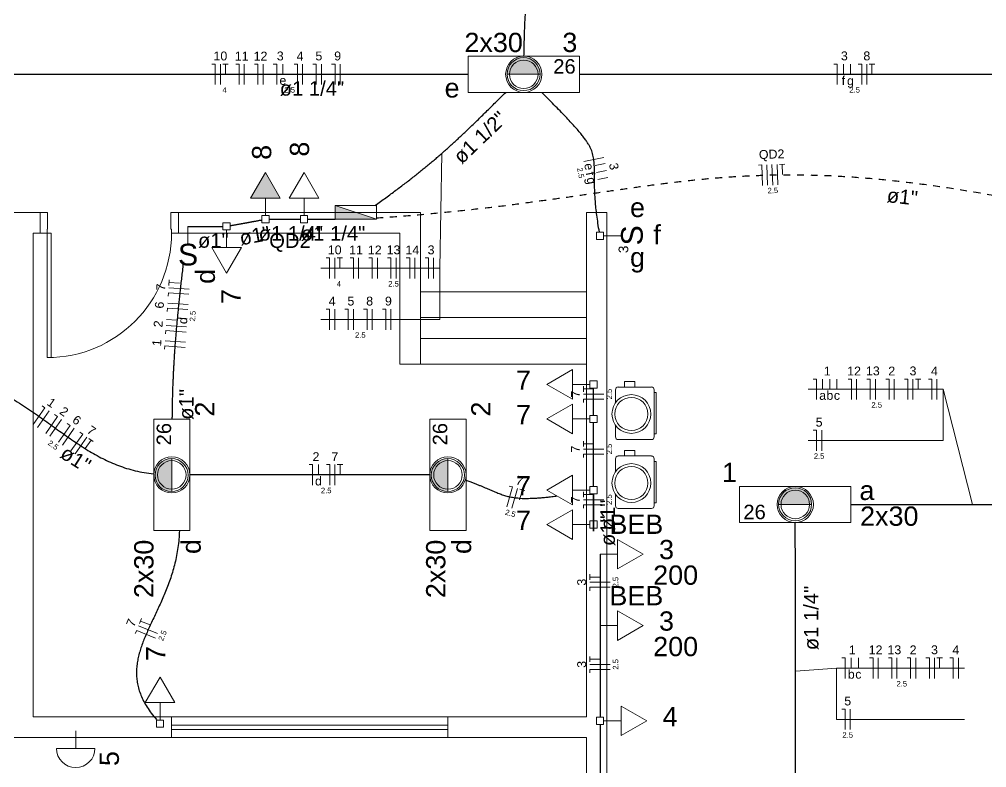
# Model space of a CAD drawing. Header units: millimetres. Extents: x 0 to 321, y -39 to 66.
# Drawn here: x 35.03 to 49.2, y 22.34 to 33.3 of the extents above; entities that cross this region are included whole.
import ezdxf

# ---------------------------------------------------------------- set-up
doc = ezdxf.new("R2010")
doc.units = ezdxf.units.MM
doc.header["$LTSCALE"] = 0.5
doc.header["$MEASUREMENT"] = 0
doc.linetypes.add('DOT2', pattern=[3.175, 0, -3.175])
for name, color, linetype, lineweight in [('Arquitetura', 8, 'Continuous', 5), ('EL-Condutos', 4, 'Continuous', 30), ('EL-Fios', 9, 'Continuous', 20), ('EL-Textos condutos', 7, 'Continuous', 20), ('EL-Textos fios', 7, 'Continuous', 20), ('EL-Textos pontos', 5, 'Continuous', 20), ('P-SIMBOL', 5, 'Continuous', 20)]:
    doc.layers.add(name, color=color, linetype=linetype, lineweight=lineweight)
doc.styles.add('Arial', font='arial.ttf')

msp = doc.modelspace()

# ---------------------------------------------------------------- hatches: boundary and pattern name
at = {"layer": 'Arquitetura', "linetype": 'Continuous'}
for points in [[(42.418, 32.739), (42.397, 32.738), (42.376, 32.735), (42.355, 32.731), (42.335, 32.724), (42.316, 32.716), (42.297, 32.706), (42.279, 32.695), (42.262, 32.682), (42.247, 32.668), (42.232, 32.652), (42.219, 32.636), (42.208, 32.618), (42.198, 32.599), (42.19, 32.579), (42.184, 32.559), (42.179, 32.539), (42.177, 32.518), (42.176, 32.497), (42.176, 32.496), (42.176, 32.496), (42.176, 32.496), (42.176, 32.496), (42.176, 32.496), (42.176, 32.496), (42.176, 32.496), (42.176, 32.496), (42.176, 32.496), (42.176, 32.496), (42.176, 32.496), (42.176, 32.496), (42.176, 32.496), (42.176, 32.496), (42.176, 32.496), (42.176, 32.496), (42.176, 32.496), (42.176, 32.496), (42.176, 32.496), (42.176, 32.496), (42.176, 32.496), (42.176, 32.496), (42.176, 32.496), (42.176, 32.496), (42.176, 32.496), (42.176, 32.496), (42.176, 32.496), (42.176, 32.496), (42.176, 32.496), (42.176, 32.496), (42.176, 32.496), (42.176, 32.496), (42.176, 32.496), (42.176, 32.496), (42.176, 32.496), (42.176, 32.496), (42.176, 32.496), (42.176, 32.496), (42.176, 32.496), (42.176, 32.496), (42.176, 32.496), (42.176, 32.496), (42.176, 32.496), (42.176, 32.496), (42.176, 32.496), (42.176, 32.496), (42.176, 32.496), (42.176, 32.496), (42.176, 32.496), (42.176, 32.496), (42.176, 32.496), (42.176, 32.496), (42.176, 32.496), (42.176, 32.496), (42.176, 32.496), (42.176, 32.496), (42.176, 32.496), (42.176, 32.496), (42.176, 32.496), (42.176, 32.496), (42.176, 32.496), (42.176, 32.496), (42.176, 32.496), (42.176, 32.496), (42.176, 32.496), (42.176, 32.496), (42.176, 32.496), (42.176, 32.496), (42.176, 32.496), (42.176, 32.496), (42.176, 32.496), (42.176, 32.496), (42.176, 32.496), (42.66, 32.494), (42.66, 32.496), (42.66, 32.496), (42.66, 32.496), (42.66, 32.496), (42.66, 32.496), (42.66, 32.496), (42.66, 32.496), (42.66, 32.496), (42.66, 32.496), (42.66, 32.496), (42.66, 32.496), (42.66, 32.496), (42.66, 32.496), (42.66, 32.496), (42.66, 32.496), (42.66, 32.496), (42.66, 32.496), (42.66, 32.496), (42.66, 32.496), (42.66, 32.496), (42.66, 32.496), (42.66, 32.496), (42.66, 32.496), (42.66, 32.496), (42.66, 32.496), (42.66, 32.496), (42.66, 32.496), (42.66, 32.496), (42.66, 32.496), (42.66, 32.496), (42.66, 32.496), (42.66, 32.496), (42.66, 32.496), (42.66, 32.496), (42.66, 32.496), (42.66, 32.496), (42.66, 32.496), (42.66, 32.496), (42.66, 32.496), (42.66, 32.496), (42.66, 32.496), (42.66, 32.496), (42.66, 32.496), (42.66, 32.496), (42.66, 32.496), (42.66, 32.496), (42.66, 32.496), (42.66, 32.496), (42.66, 32.496), (42.66, 32.496), (42.66, 32.496), (42.66, 32.496), (42.66, 32.496), (42.66, 32.496), (42.66, 32.496), (42.66, 32.496), (42.66, 32.496), (42.66, 32.496), (42.66, 32.496), (42.66, 32.496), (42.66, 32.496), (42.66, 32.496), (42.66, 32.496), (42.66, 32.496), (42.66, 32.496), (42.66, 32.496), (42.66, 32.496), (42.66, 32.496), (42.66, 32.496), (42.66, 32.496), (42.66, 32.496), (42.66, 32.496), (42.66, 32.496), (42.66, 32.497), (42.659, 32.518), (42.657, 32.539), (42.652, 32.559), (42.646, 32.579), (42.638, 32.599), (42.628, 32.618), (42.616, 32.636), (42.604, 32.652), (42.589, 32.668), (42.574, 32.682), (42.557, 32.695), (42.539, 32.706), (42.52, 32.716), (42.501, 32.724), (42.481, 32.731), (42.46, 32.735), (42.439, 32.738), (42.418, 32.739), (42.418, 32.739)], [(37.02, 26.625), (37.021, 26.604), (37.024, 26.583), (37.028, 26.562), (37.035, 26.542), (37.043, 26.523), (37.053, 26.504), (37.064, 26.486), (37.077, 26.469), (37.091, 26.454), (37.107, 26.439), (37.123, 26.427), (37.141, 26.415), (37.16, 26.405), (37.18, 26.397), (37.2, 26.391), (37.22, 26.386), (37.241, 26.384), (37.262, 26.383), (37.263, 26.383), (37.263, 26.383), (37.263, 26.383), (37.263, 26.383), (37.263, 26.383), (37.263, 26.383), (37.263, 26.383), (37.263, 26.383), (37.263, 26.383), (37.263, 26.383), (37.263, 26.383), (37.263, 26.383), (37.263, 26.383), (37.263, 26.383), (37.263, 26.383), (37.263, 26.383), (37.263, 26.383), (37.263, 26.383), (37.263, 26.383), (37.263, 26.383), (37.263, 26.383), (37.263, 26.383), (37.263, 26.383), (37.263, 26.383), (37.263, 26.383), (37.263, 26.383), (37.263, 26.383), (37.263, 26.383), (37.263, 26.383), (37.263, 26.383), (37.263, 26.383), (37.263, 26.383), (37.263, 26.383), (37.263, 26.383), (37.263, 26.383), (37.263, 26.383), (37.263, 26.383), (37.263, 26.383), (37.263, 26.383), (37.263, 26.383), (37.263, 26.383), (37.263, 26.383), (37.263, 26.383), (37.263, 26.383), (37.263, 26.383), (37.263, 26.383), (37.263, 26.383), (37.263, 26.383), (37.263, 26.383), (37.263, 26.383), (37.263, 26.383), (37.263, 26.383), (37.263, 26.383), (37.263, 26.383), (37.263, 26.383), (37.263, 26.383), (37.263, 26.383), (37.263, 26.383), (37.263, 26.383), (37.263, 26.383), (37.263, 26.383), (37.263, 26.383), (37.263, 26.383), (37.263, 26.383), (37.263, 26.383), (37.263, 26.383), (37.263, 26.383), (37.263, 26.383), (37.263, 26.383), (37.263, 26.383), (37.263, 26.383), (37.263, 26.383), (37.263, 26.383), (37.265, 26.867), (37.263, 26.867), (37.263, 26.867), (37.263, 26.867), (37.263, 26.867), (37.263, 26.867), (37.263, 26.867), (37.263, 26.867), (37.263, 26.867), (37.263, 26.867), (37.263, 26.867), (37.263, 26.867), (37.263, 26.867), (37.263, 26.867), (37.263, 26.867), (37.263, 26.867), (37.263, 26.867), (37.263, 26.867), (37.263, 26.867), (37.263, 26.867), (37.263, 26.867), (37.263, 26.867), (37.263, 26.867), (37.263, 26.867), (37.263, 26.867), (37.263, 26.867), (37.263, 26.867), (37.263, 26.867), (37.263, 26.867), (37.263, 26.867), (37.263, 26.867), (37.263, 26.867), (37.263, 26.867), (37.263, 26.867), (37.263, 26.867), (37.263, 26.867), (37.263, 26.867), (37.263, 26.867), (37.263, 26.867), (37.263, 26.867), (37.263, 26.867), (37.263, 26.867), (37.263, 26.867), (37.263, 26.867), (37.263, 26.867), (37.263, 26.867), (37.263, 26.867), (37.263, 26.867), (37.263, 26.867), (37.263, 26.867), (37.263, 26.867), (37.263, 26.867), (37.263, 26.867), (37.263, 26.867), (37.263, 26.867), (37.263, 26.867), (37.263, 26.867), (37.263, 26.867), (37.263, 26.867), (37.263, 26.867), (37.263, 26.867), (37.263, 26.867), (37.263, 26.867), (37.263, 26.867), (37.263, 26.867), (37.263, 26.867), (37.263, 26.867), (37.263, 26.867), (37.263, 26.867), (37.263, 26.867), (37.263, 26.867), (37.263, 26.867), (37.263, 26.867), (37.263, 26.867), (37.262, 26.867), (37.241, 26.866), (37.22, 26.864), (37.2, 26.859), (37.18, 26.853), (37.16, 26.845), (37.141, 26.835), (37.123, 26.823), (37.107, 26.811), (37.091, 26.796), (37.077, 26.781), (37.064, 26.764), (37.053, 26.746), (37.043, 26.727), (37.035, 26.708), (37.028, 26.688), (37.024, 26.667), (37.021, 26.646), (37.02, 26.625), (37.02, 26.625)], [(41.066, 26.625), (41.067, 26.604), (41.07, 26.583), (41.074, 26.562), (41.08, 26.542), (41.089, 26.523), (41.098, 26.504), (41.11, 26.486), (41.123, 26.469), (41.137, 26.454), (41.152, 26.439), (41.169, 26.427), (41.187, 26.415), (41.206, 26.405), (41.225, 26.397), (41.245, 26.391), (41.266, 26.386), (41.287, 26.384), (41.308, 26.383), (41.309, 26.383), (41.309, 26.383), (41.309, 26.383), (41.309, 26.383), (41.309, 26.383), (41.309, 26.383), (41.309, 26.383), (41.309, 26.383), (41.309, 26.383), (41.309, 26.383), (41.309, 26.383), (41.309, 26.383), (41.309, 26.383), (41.309, 26.383), (41.309, 26.383), (41.309, 26.383), (41.309, 26.383), (41.309, 26.383), (41.309, 26.383), (41.309, 26.383), (41.309, 26.383), (41.309, 26.383), (41.309, 26.383), (41.309, 26.383), (41.309, 26.383), (41.309, 26.383), (41.309, 26.383), (41.309, 26.383), (41.309, 26.383), (41.309, 26.383), (41.309, 26.383), (41.309, 26.383), (41.309, 26.383), (41.309, 26.383), (41.309, 26.383), (41.309, 26.383), (41.309, 26.383), (41.309, 26.383), (41.309, 26.383), (41.309, 26.383), (41.309, 26.383), (41.309, 26.383), (41.309, 26.383), (41.309, 26.383), (41.309, 26.383), (41.309, 26.383), (41.309, 26.383), (41.309, 26.383), (41.309, 26.383), (41.309, 26.383), (41.309, 26.383), (41.309, 26.383), (41.309, 26.383), (41.309, 26.383), (41.309, 26.383), (41.309, 26.383), (41.309, 26.383), (41.309, 26.383), (41.309, 26.383), (41.309, 26.383), (41.309, 26.383), (41.309, 26.383), (41.309, 26.383), (41.309, 26.383), (41.309, 26.383), (41.309, 26.383), (41.309, 26.383), (41.309, 26.383), (41.309, 26.383), (41.309, 26.383), (41.309, 26.383), (41.309, 26.383), (41.309, 26.383), (41.31, 26.867), (41.309, 26.867), (41.309, 26.867), (41.309, 26.867), (41.309, 26.867), (41.309, 26.867), (41.309, 26.867), (41.309, 26.867), (41.309, 26.867), (41.309, 26.867), (41.309, 26.867), (41.309, 26.867), (41.309, 26.867), (41.309, 26.867), (41.309, 26.867), (41.309, 26.867), (41.309, 26.867), (41.309, 26.867), (41.309, 26.867), (41.309, 26.867), (41.309, 26.867), (41.309, 26.867), (41.309, 26.867), (41.309, 26.867), (41.309, 26.867), (41.309, 26.867), (41.309, 26.867), (41.309, 26.867), (41.309, 26.867), (41.309, 26.867), (41.309, 26.867), (41.309, 26.867), (41.309, 26.867), (41.309, 26.867), (41.309, 26.867), (41.309, 26.867), (41.309, 26.867), (41.309, 26.867), (41.309, 26.867), (41.309, 26.867), (41.309, 26.867), (41.309, 26.867), (41.309, 26.867), (41.309, 26.867), (41.309, 26.867), (41.309, 26.867), (41.309, 26.867), (41.309, 26.867), (41.309, 26.867), (41.309, 26.867), (41.309, 26.867), (41.309, 26.867), (41.309, 26.867), (41.309, 26.867), (41.309, 26.867), (41.309, 26.867), (41.309, 26.867), (41.309, 26.867), (41.309, 26.867), (41.309, 26.867), (41.309, 26.867), (41.309, 26.867), (41.309, 26.867), (41.309, 26.867), (41.309, 26.867), (41.309, 26.867), (41.309, 26.867), (41.309, 26.867), (41.309, 26.867), (41.309, 26.867), (41.309, 26.867), (41.309, 26.867), (41.309, 26.867), (41.309, 26.867), (41.308, 26.867), (41.287, 26.866), (41.266, 26.864), (41.245, 26.859), (41.225, 26.853), (41.206, 26.845), (41.187, 26.835), (41.169, 26.823), (41.152, 26.811), (41.137, 26.796), (41.123, 26.781), (41.11, 26.764), (41.098, 26.746), (41.089, 26.727), (41.08, 26.708), (41.074, 26.688), (41.07, 26.667), (41.067, 26.646), (41.066, 26.625), (41.066, 26.625)], [(46.395, 26.439), (46.374, 26.438), (46.353, 26.435), (46.332, 26.431), (46.312, 26.424), (46.293, 26.416), (46.274, 26.406), (46.256, 26.395), (46.239, 26.382), (46.224, 26.368), (46.21, 26.352), (46.197, 26.336), (46.185, 26.318), (46.176, 26.299), (46.167, 26.279), (46.161, 26.259), (46.156, 26.239), (46.154, 26.218), (46.153, 26.197), (46.153, 26.196), (46.153, 26.196), (46.153, 26.196), (46.153, 26.196), (46.153, 26.196), (46.153, 26.196), (46.153, 26.196), (46.153, 26.196), (46.153, 26.196), (46.153, 26.196), (46.153, 26.196), (46.153, 26.196), (46.153, 26.196), (46.153, 26.196), (46.153, 26.196), (46.153, 26.196), (46.153, 26.196), (46.153, 26.196), (46.153, 26.196), (46.153, 26.196), (46.153, 26.196), (46.153, 26.196), (46.153, 26.196), (46.153, 26.196), (46.153, 26.196), (46.153, 26.196), (46.153, 26.196), (46.153, 26.196), (46.153, 26.196), (46.153, 26.196), (46.153, 26.196), (46.153, 26.196), (46.153, 26.196), (46.153, 26.196), (46.153, 26.196), (46.153, 26.196), (46.153, 26.196), (46.153, 26.196), (46.153, 26.196), (46.153, 26.196), (46.153, 26.196), (46.153, 26.196), (46.153, 26.196), (46.153, 26.196), (46.153, 26.196), (46.153, 26.196), (46.153, 26.196), (46.153, 26.196), (46.153, 26.196), (46.153, 26.196), (46.153, 26.196), (46.153, 26.196), (46.153, 26.196), (46.153, 26.196), (46.153, 26.196), (46.153, 26.196), (46.153, 26.196), (46.153, 26.196), (46.153, 26.196), (46.153, 26.196), (46.153, 26.196), (46.153, 26.196), (46.153, 26.196), (46.153, 26.196), (46.153, 26.196), (46.153, 26.196), (46.153, 26.196), (46.153, 26.196), (46.153, 26.196), (46.153, 26.196), (46.153, 26.196), (46.153, 26.196), (46.153, 26.196), (46.637, 26.194), (46.637, 26.196), (46.637, 26.196), (46.637, 26.196), (46.637, 26.196), (46.637, 26.196), (46.637, 26.196), (46.637, 26.196), (46.637, 26.196), (46.637, 26.196), (46.637, 26.196), (46.637, 26.196), (46.637, 26.196), (46.637, 26.196), (46.637, 26.196), (46.637, 26.196), (46.637, 26.196), (46.637, 26.196), (46.637, 26.196), (46.637, 26.196), (46.637, 26.196), (46.637, 26.196), (46.637, 26.196), (46.637, 26.196), (46.637, 26.196), (46.637, 26.196), (46.637, 26.196), (46.637, 26.196), (46.637, 26.196), (46.637, 26.196), (46.637, 26.196), (46.637, 26.196), (46.637, 26.196), (46.637, 26.196), (46.637, 26.196), (46.637, 26.196), (46.637, 26.196), (46.637, 26.196), (46.637, 26.196), (46.637, 26.196), (46.637, 26.196), (46.637, 26.196), (46.637, 26.196), (46.637, 26.196), (46.637, 26.196), (46.637, 26.196), (46.637, 26.196), (46.637, 26.196), (46.637, 26.196), (46.637, 26.196), (46.637, 26.196), (46.637, 26.196), (46.637, 26.196), (46.637, 26.196), (46.637, 26.196), (46.637, 26.196), (46.637, 26.196), (46.637, 26.196), (46.637, 26.196), (46.637, 26.196), (46.637, 26.196), (46.637, 26.196), (46.637, 26.196), (46.637, 26.196), (46.637, 26.196), (46.637, 26.196), (46.637, 26.196), (46.637, 26.196), (46.637, 26.196), (46.637, 26.196), (46.637, 26.196), (46.637, 26.196), (46.637, 26.196), (46.637, 26.196), (46.637, 26.197), (46.636, 26.218), (46.634, 26.239), (46.629, 26.259), (46.623, 26.279), (46.615, 26.299), (46.605, 26.318), (46.594, 26.336), (46.581, 26.352), (46.566, 26.368), (46.551, 26.382), (46.534, 26.395), (46.516, 26.406), (46.497, 26.416), (46.478, 26.424), (46.458, 26.431), (46.437, 26.435), (46.416, 26.438), (46.395, 26.439), (46.395, 26.439)]]:
    msp.add_hatch(color=256, dxfattribs=at).paths.add_polyline_path(points)
at = {"layer": 'P-SIMBOL', "linetype": 'Continuous'}
for points in [[(38.852, 30.68), (38.636, 31.055), (38.419, 30.68)], [(39.66, 30.571), (39.66, 30.371), (40.262, 30.371)]]:
    msp.add_hatch(color=256, dxfattribs=at).paths.add_polyline_path(points)

# ---------------------------------------------------------------- linework, layer by layer
at = {"layer": 'Arquitetura'}
for p, q in [((42.42, 32.494), (42.176, 32.494)), ((42.66, 32.494), (42.176, 32.494)), ((42.66, 32.495), (42.42, 32.494)), ((42.66, 32.494), (42.42, 32.494)), ((35.336, 30.471), (34.83, 30.471)), ((40.907, 30.471), (37.363, 30.471)), ((40.907, 28.247), (40.907, 30.471)), ((43.637, 30.471), (43.337, 30.471)), ((43.337, 30.471), (43.337, 23.083)), ((43.637, 30.471), (43.637, 18.225)), ((35.336, 30.167), (35.237, 30.167)), ((35.237, 30.167), (35.237, 23.083)), ((40.603, 30.167), (37.363, 30.167)), ((40.603, 28.247), (40.603, 30.167)), ((40.907, 28.93), (43.339, 28.93)), ((40.907, 28.627), (43.339, 28.627)), ((40.907, 28.247), (40.603, 28.247)), ((43.804, 27.914), (44.29, 27.914)), ((43.763, 27.681), (43.763, 27.874)), ((44.33, 27.874), (44.33, 27.185)), ((43.763, 27.185), (43.763, 27.357)), ((44.29, 27.145), (43.804, 27.145)), ((37.265, 26.867), (37.265, 26.627)), ((37.265, 26.867), (37.265, 26.627)), ((37.265, 26.867), (37.265, 26.383)), ((41.31, 26.867), (41.31, 26.627)), ((41.31, 26.867), (41.31, 26.627)), ((41.31, 26.867), (41.31, 26.383)), ((43.763, 26.67), (43.763, 26.863)), ((43.804, 26.904), (44.29, 26.904)), ((44.33, 26.863), (44.33, 26.175)), ((37.265, 26.627), (37.265, 26.383)), ((41.31, 26.627), (41.31, 26.383)), ((43.763, 26.175), (43.763, 26.346)), ((44.29, 26.134), (43.804, 26.134)), ((46.397, 26.194), (46.153, 26.194)), ((46.637, 26.194), (46.153, 26.194)), ((46.637, 26.195), (46.397, 26.194)), ((46.637, 26.194), (46.397, 26.194)), ((43.337, 23.083), (35.237, 23.083)), ((37.258, 22.962), (41.31, 22.962)), ((37.26, 22.779), (37.26, 23.083)), ((41.31, 23.083), (41.31, 22.779)), ((37.258, 22.9), (41.31, 22.9)), ((43.337, 22.779), (17.216, 22.779)), ((43.337, 22.779), (43.337, 21.767)), ((43.337, 22.779), (43.337, 21.767)), ((43.337, 22.779), (43.337, 19.74))]:
    msp.add_line(p, q, dxfattribs=at)
for points in [[(35.336, 30.167), (35.336, 30.471), (35.447, 30.471), (35.447, 30.227), (35.439, 30.227), (35.439, 30.167), (35.336, 30.167)], [(37.364, 30.167), (37.364, 30.471), (37.253, 30.471), (37.253, 30.227), (37.261, 30.227), (37.261, 30.167), (37.364, 30.167)], [(35.499, 30.167), (35.439, 30.167), (35.439, 28.345), (35.499, 28.345), (35.499, 30.167)], [(44.046, 27.914), (44.046, 27.995), (43.896, 27.995), (43.896, 27.914)], [(44.33, 27.229), (44.361, 27.229), (44.361, 27.834), (44.33, 27.834)], [(44.046, 26.904), (44.046, 26.985), (43.896, 26.985), (43.896, 26.904)], [(44.33, 26.218), (44.361, 26.218), (44.361, 26.823), (44.33, 26.823)]]:
    msp.add_lwpolyline(points, dxfattribs=at)
msp.add_lwpolyline([(40.907, 29.31), (43.337, 29.31), (43.337, 28.247), (40.907, 28.247), (40.907, 29.31)], close=True, dxfattribs=at)
for centre, radius in [((43.996, 27.519), 0.284), ((43.996, 27.519), 0.243), ((43.996, 26.508), 0.284), ((43.996, 26.508), 0.243)]:
    msp.add_circle(centre, radius, dxfattribs=at)
for centre, radius, start, end in [((42.418, 32.497), 0.242, 90, 180), ((42.418, 32.497), 0.242, 0, 90), ((42.418, 32.497), 0.242, 180, 270), ((42.418, 32.497), 0.242, 270, 0), ((35.439, 30.167), 1.822, 270, 0), ((43.804, 27.874), 0.0405, 90, 180), ((44.29, 27.874), 0.0405, 0, 90), ((43.804, 27.185), 0.0405, 180, 270), ((44.29, 27.185), 0.0405, 270, 0), ((37.262, 26.625), 0.242, 90, 180), ((37.262, 26.625), 0.242, 0, 90), ((41.308, 26.625), 0.242, 90, 180), ((41.308, 26.625), 0.242, 0, 90), ((43.804, 26.863), 0.0405, 90, 180), ((44.29, 26.863), 0.0405, 0, 90), ((37.262, 26.625), 0.242, 180, 270), ((37.262, 26.625), 0.242, 270, 0), ((41.308, 26.625), 0.242, 180, 270), ((41.308, 26.625), 0.242, 270, 0), ((46.395, 26.197), 0.242, 90, 180), ((46.395, 26.197), 0.242, 0, 90), ((43.804, 26.175), 0.0405, 180, 270), ((44.29, 26.175), 0.0405, 270, 0), ((46.395, 26.197), 0.242, 180, 270), ((46.395, 26.197), 0.242, 270, 0)]:
    msp.add_arc(centre, radius, start, end, dxfattribs=at)
at = {"layer": 'EL-Condutos', "linetype": 'Continuous'}
for points in [[(42.423, 32.754), (42.432, 33.091), (42.446, 33.412), (42.466, 33.716), (42.49, 34.004), (42.518, 34.276), (42.55, 34.535), (42.583, 34.779), (42.619, 35.01), (42.657, 35.229), (42.695, 35.435), (42.733, 35.631), (42.77, 35.816), (42.807, 35.99), (42.841, 36.156), (42.874, 36.313), (42.903, 36.462), (42.929, 36.604), (42.95, 36.739), (42.967, 36.868), (42.978, 36.991), (42.984, 37.11), (42.982, 37.225), (42.973, 37.337), (42.957, 37.445), (42.931, 37.552), (42.897, 37.657), (42.852, 37.762), (42.798, 37.866), (42.732, 37.971), (42.654, 38.078)], [(34.122, 32.494), (34.463, 32.494), (34.785, 32.494), (35.089, 32.494), (35.377, 32.494), (35.65, 32.494), (35.91, 32.494), (36.158, 32.494), (36.395, 32.494), (36.622, 32.494), (36.842, 32.494), (37.054, 32.494), (37.262, 32.494), (37.465, 32.494), (37.665, 32.494), (37.864, 32.494), (38.064, 32.494), (38.264, 32.494), (38.467, 32.494), (38.675, 32.494), (38.887, 32.494), (39.107, 32.494), (39.334, 32.494), (39.571, 32.494), (39.819, 32.494), (40.079, 32.494), (40.352, 32.494), (40.64, 32.494), (40.944, 32.494), (41.266, 32.494), (41.607, 32.494)], [(43.233, 32.494), (43.574, 32.494), (43.895, 32.494), (44.2, 32.494), (44.488, 32.494), (44.761, 32.494), (45.021, 32.494), (45.269, 32.494), (45.505, 32.494), (45.733, 32.494), (45.952, 32.494), (46.165, 32.494), (46.372, 32.494), (46.575, 32.494), (46.776, 32.494), (46.975, 32.495), (47.174, 32.495), (47.374, 32.495), (47.577, 32.495), (47.785, 32.495), (47.997, 32.495), (48.217, 32.495), (48.444, 32.495), (48.681, 32.495), (48.929, 32.495), (49.188, 32.495), (49.462, 32.495), (49.75, 32.495), (50.054, 32.495), (50.376, 32.495), (50.717, 32.495)], [(40.241, 30.571), (40.322, 30.63), (40.4, 30.687), (40.475, 30.742), (40.547, 30.796), (40.617, 30.848), (40.684, 30.899), (40.75, 30.949), (40.813, 30.999), (40.874, 31.047), (40.934, 31.096), (40.993, 31.143), (41.05, 31.191), (41.107, 31.239), (41.163, 31.287), (41.219, 31.335), (41.275, 31.384), (41.33, 31.434), (41.386, 31.485), (41.443, 31.537), (41.5, 31.59), (41.557, 31.644), (41.617, 31.7), (41.677, 31.758), (41.739, 31.818), (41.803, 31.881), (41.868, 31.945), (41.936, 32.012), (42.007, 32.082), (42.08, 32.154), (42.156, 32.23)], [(43.528, 30.182), (43.507, 30.312), (43.491, 30.43), (43.478, 30.538), (43.469, 30.637), (43.463, 30.726), (43.459, 30.808), (43.457, 30.881), (43.455, 30.948), (43.455, 31.01), (43.455, 31.065), (43.455, 31.117), (43.453, 31.164), (43.451, 31.209), (43.446, 31.252), (43.439, 31.292), (43.429, 31.332), (43.416, 31.373), (43.398, 31.413), (43.376, 31.456), (43.349, 31.5), (43.316, 31.547), (43.278, 31.599), (43.232, 31.654), (43.18, 31.715), (43.119, 31.781), (43.051, 31.855), (42.974, 31.936), (42.887, 32.024), (42.791, 32.122), (42.684, 32.23)], [(38.121, 30.277), (38.142, 30.281), (38.161, 30.284), (38.18, 30.288), (38.198, 30.291), (38.215, 30.294), (38.231, 30.297), (38.246, 30.3), (38.261, 30.302), (38.275, 30.305), (38.288, 30.307), (38.302, 30.31), (38.314, 30.312), (38.327, 30.314), (38.339, 30.317), (38.352, 30.319), (38.364, 30.321), (38.376, 30.324), (38.389, 30.326), (38.402, 30.328), (38.415, 30.331), (38.429, 30.333), (38.443, 30.336), (38.457, 30.338), (38.473, 30.341), (38.489, 30.344), (38.505, 30.347), (38.523, 30.35), (38.542, 30.354), (38.562, 30.357), (38.583, 30.361)], [(38.689, 30.371), (38.71, 30.371), (38.73, 30.371), (38.748, 30.371), (38.766, 30.371), (38.783, 30.371), (38.799, 30.371), (38.814, 30.371), (38.828, 30.371), (38.842, 30.371), (38.856, 30.371), (38.869, 30.371), (38.882, 30.371), (38.894, 30.371), (38.907, 30.371), (38.919, 30.371), (38.931, 30.371), (38.944, 30.371), (38.956, 30.371), (38.969, 30.371), (38.982, 30.371), (38.996, 30.371), (39.01, 30.371), (39.024, 30.371), (39.039, 30.371), (39.055, 30.371), (39.072, 30.371), (39.09, 30.371), (39.108, 30.371), (39.128, 30.371), (39.149, 30.371)], [(39.256, 30.371), (39.298, 30.371), (39.337, 30.371), (39.372, 30.371), (39.403, 30.371), (39.43, 30.371), (39.455, 30.371), (39.476, 30.371), (39.494, 30.371), (39.51, 30.371), (39.524, 30.371), (39.536, 30.371), (39.546, 30.371), (39.554, 30.371), (39.56, 30.371), (39.566, 30.371), (39.57, 30.371), (39.574, 30.371), (39.578, 30.371), (39.581, 30.371), (39.584, 30.371), (39.587, 30.371), (39.59, 30.371), (39.594, 30.371), (39.599, 30.371), (39.605, 30.371), (39.613, 30.371), (39.622, 30.371), (39.632, 30.371), (39.645, 30.371), (39.66, 30.371)], [(37.499, 30.267), (37.524, 30.267), (37.549, 30.267), (37.571, 30.267), (37.593, 30.267), (37.613, 30.267), (37.632, 30.267), (37.65, 30.267), (37.667, 30.267), (37.683, 30.267), (37.699, 30.267), (37.713, 30.267), (37.728, 30.267), (37.742, 30.267), (37.755, 30.267), (37.769, 30.267), (37.782, 30.267), (37.795, 30.267), (37.809, 30.267), (37.822, 30.267), (37.836, 30.267), (37.85, 30.267), (37.865, 30.267), (37.881, 30.267), (37.897, 30.267), (37.914, 30.267), (37.932, 30.267), (37.95, 30.267), (37.97, 30.267), (37.992, 30.267), (38.014, 30.267)], [(37.435, 29.749), (37.423, 29.643), (37.411, 29.541), (37.4, 29.443), (37.389, 29.347), (37.379, 29.255), (37.37, 29.165), (37.361, 29.078), (37.352, 28.994), (37.345, 28.912), (37.337, 28.832), (37.33, 28.754), (37.324, 28.678), (37.318, 28.604), (37.312, 28.531), (37.307, 28.46), (37.302, 28.39), (37.298, 28.321), (37.294, 28.252), (37.29, 28.185), (37.287, 28.118), (37.284, 28.051), (37.281, 27.985), (37.278, 27.919), (37.276, 27.852), (37.274, 27.786), (37.272, 27.719), (37.271, 27.651), (37.27, 27.583), (37.269, 27.513), (37.268, 27.443)], [(32.835, 28.38), (33.071, 28.359), (33.293, 28.329), (33.503, 28.293), (33.701, 28.25), (33.888, 28.201), (34.064, 28.147), (34.231, 28.087), (34.388, 28.024), (34.537, 27.956), (34.679, 27.886), (34.813, 27.812), (34.941, 27.737), (35.064, 27.66), (35.182, 27.582), (35.296, 27.503), (35.406, 27.425), (35.514, 27.347), (35.62, 27.27), (35.725, 27.195), (35.829, 27.123), (35.933, 27.053), (36.038, 26.986), (36.145, 26.924), (36.255, 26.865), (36.367, 26.812), (36.483, 26.765), (36.604, 26.723), (36.73, 26.689), (36.861, 26.661), (37, 26.641)], [(43.443, 27.499), (43.443, 27.517), (43.443, 27.534), (43.443, 27.55), (43.443, 27.566), (43.443, 27.58), (43.443, 27.594), (43.443, 27.607), (43.443, 27.62), (43.443, 27.632), (43.443, 27.644), (43.443, 27.655), (43.443, 27.666), (43.443, 27.677), (43.443, 27.688), (43.443, 27.699), (43.443, 27.71), (43.443, 27.721), (43.443, 27.732), (43.443, 27.743), (43.443, 27.754), (43.443, 27.766), (43.443, 27.778), (43.443, 27.791), (43.443, 27.804), (43.443, 27.818), (43.443, 27.832), (43.443, 27.848), (43.443, 27.864), (43.443, 27.881), (43.443, 27.899)], [(43.443, 26.459), (43.443, 26.525), (43.443, 26.583), (43.443, 26.635), (43.443, 26.679), (43.443, 26.718), (43.443, 26.75), (43.443, 26.778), (43.443, 26.802), (43.443, 26.822), (43.443, 26.838), (43.443, 26.852), (43.443, 26.864), (43.443, 26.875), (43.443, 26.884), (43.443, 26.893), (43.443, 26.903), (43.443, 26.913), (43.443, 26.925), (43.443, 26.939), (43.443, 26.956), (43.443, 26.975), (43.443, 26.999), (43.443, 27.027), (43.443, 27.059), (43.443, 27.098), (43.443, 27.142), (43.443, 27.193), (43.443, 27.251), (43.443, 27.317), (43.443, 27.392)], [(41.046, 26.627), (40.883, 26.627), (40.729, 26.627), (40.585, 26.627), (40.448, 26.627), (40.319, 26.627), (40.197, 26.627), (40.08, 26.627), (39.969, 26.627), (39.863, 26.627), (39.761, 26.627), (39.662, 26.627), (39.566, 26.627), (39.472, 26.627), (39.38, 26.627), (39.288, 26.627), (39.195, 26.627), (39.103, 26.627), (39.009, 26.627), (38.913, 26.627), (38.814, 26.627), (38.712, 26.627), (38.606, 26.627), (38.495, 26.627), (38.378, 26.627), (38.256, 26.627), (38.127, 26.627), (37.99, 26.627), (37.846, 26.627), (37.692, 26.627), (37.529, 26.627)], [(41.575, 26.548), (41.63, 26.529), (41.681, 26.51), (41.729, 26.492), (41.773, 26.474), (41.815, 26.457), (41.855, 26.44), (41.892, 26.424), (41.928, 26.409), (41.962, 26.394), (41.995, 26.38), (42.027, 26.367), (42.059, 26.354), (42.09, 26.343), (42.122, 26.332), (42.154, 26.322), (42.187, 26.313), (42.221, 26.305), (42.256, 26.299), (42.293, 26.293), (42.333, 26.289), (42.374, 26.285), (42.418, 26.283), (42.466, 26.283), (42.516, 26.284), (42.57, 26.286), (42.628, 26.289), (42.691, 26.294), (42.758, 26.301), (42.83, 26.309), (42.907, 26.319)], [(43.443, 25.952), (43.443, 25.963), (43.443, 25.975), (43.443, 25.987), (43.443, 26), (43.443, 26.013), (43.443, 26.026), (43.443, 26.039), (43.443, 26.053), (43.443, 26.066), (43.443, 26.08), (43.443, 26.094), (43.443, 26.109), (43.443, 26.123), (43.443, 26.137), (43.443, 26.152), (43.443, 26.166), (43.443, 26.18), (43.443, 26.195), (43.443, 26.209), (43.443, 26.223), (43.443, 26.237), (43.443, 26.251), (43.443, 26.264), (43.443, 26.278), (43.443, 26.291), (43.443, 26.304), (43.443, 26.316), (43.443, 26.328), (43.443, 26.34), (43.443, 26.352)], [(43.443, 26.352), (43.443, 26.34), (43.443, 26.328), (43.443, 26.316), (43.443, 26.304), (43.443, 26.291), (43.443, 26.278), (43.443, 26.264), (43.443, 26.251), (43.443, 26.237), (43.443, 26.223), (43.443, 26.209), (43.443, 26.195), (43.443, 26.18), (43.443, 26.166), (43.443, 26.152), (43.443, 26.137), (43.443, 26.123), (43.443, 26.109), (43.443, 26.094), (43.443, 26.08), (43.443, 26.066), (43.443, 26.053), (43.443, 26.039), (43.443, 26.026), (43.443, 26.013), (43.443, 26), (43.443, 25.987), (43.443, 25.975), (43.443, 25.963), (43.443, 25.952)], [(43.443, 25.952), (43.443, 25.995), (43.443, 26.027), (43.443, 26.049), (43.443, 26.061), (43.443, 26.065), (43.443, 26.062), (43.443, 26.053), (43.443, 26.038), (43.443, 26.019), (43.443, 25.997), (43.443, 25.972), (43.443, 25.946), (43.443, 25.92), (43.443, 25.894), (43.443, 25.869), (43.443, 25.847), (43.443, 25.828), (43.443, 25.814), (43.443, 25.805), (43.443, 25.802), (43.443, 25.807), (43.443, 25.819), (43.443, 25.841), (43.443, 25.873), (43.443, 25.917), (43.443, 25.972), (43.443, 26.04), (43.443, 26.123), (43.443, 26.22), (43.443, 26.334)], [(47.215, 26.194), (47.368, 26.194), (47.514, 26.194), (47.654, 26.194), (47.787, 26.194), (47.915, 26.194), (48.037, 26.194), (48.155, 26.194), (48.269, 26.194), (48.379, 26.194), (48.486, 26.194), (48.591, 26.194), (48.693, 26.194), (48.794, 26.194), (48.894, 26.194), (48.993, 26.194), (49.092, 26.194), (49.192, 26.194), (49.293, 26.194), (49.395, 26.194), (49.5, 26.194), (49.607, 26.194), (49.717, 26.194), (49.831, 26.194), (49.949, 26.194), (50.071, 26.194), (50.199, 26.194), (50.332, 26.194), (50.472, 26.194), (50.618, 26.194), (50.771, 26.194)], [(46.402, 21.576), (46.402, 21.779), (46.401, 21.97), (46.401, 22.15), (46.401, 22.319), (46.401, 22.48), (46.401, 22.631), (46.4, 22.775), (46.4, 22.912), (46.4, 23.043), (46.4, 23.169), (46.4, 23.291), (46.4, 23.409), (46.4, 23.525), (46.4, 23.638), (46.4, 23.752), (46.399, 23.865), (46.399, 23.978), (46.399, 24.094), (46.399, 24.212), (46.399, 24.334), (46.399, 24.46), (46.399, 24.591), (46.399, 24.728), (46.398, 24.872), (46.398, 25.023), (46.398, 25.184), (46.398, 25.353), (46.398, 25.533), (46.397, 25.724), (46.397, 25.927)], [(37.376, 25.81), (37.369, 25.685), (37.355, 25.564), (37.335, 25.447), (37.311, 25.334), (37.282, 25.226), (37.249, 25.121), (37.213, 25.019), (37.175, 24.921), (37.134, 24.825), (37.093, 24.732), (37.051, 24.642), (37.01, 24.553), (36.969, 24.467), (36.93, 24.382), (36.893, 24.298), (36.858, 24.216), (36.827, 24.135), (36.801, 24.054), (36.779, 23.974), (36.762, 23.893), (36.752, 23.813), (36.748, 23.732), (36.751, 23.651), (36.763, 23.569), (36.783, 23.486), (36.813, 23.401), (36.853, 23.315), (36.903, 23.227), (36.965, 23.137), (37.039, 23.044)], [(43.537, 25.466), (43.537, 25.416), (43.537, 25.368), (43.537, 25.324), (43.537, 25.283), (43.537, 25.244), (43.537, 25.207), (43.537, 25.172), (43.537, 25.14), (43.537, 25.109), (43.537, 25.079), (43.537, 25.05), (43.537, 25.023), (43.537, 24.996), (43.537, 24.969), (43.537, 24.943), (43.537, 24.917), (43.537, 24.891), (43.537, 24.864), (43.537, 24.836), (43.537, 24.808), (43.537, 24.778), (43.537, 24.747), (43.537, 24.714), (43.537, 24.68), (43.537, 24.643), (43.537, 24.604), (43.537, 24.562), (43.537, 24.518), (43.537, 24.471), (43.537, 24.42)], [(43.537, 24.42), (43.537, 24.354), (43.537, 24.292), (43.537, 24.235), (43.537, 24.18), (43.537, 24.129), (43.537, 24.081), (43.537, 24.036), (43.537, 23.993), (43.537, 23.952), (43.537, 23.913), (43.537, 23.875), (43.537, 23.839), (43.537, 23.804), (43.537, 23.77), (43.537, 23.735), (43.537, 23.701), (43.537, 23.667), (43.537, 23.633), (43.537, 23.597), (43.537, 23.561), (43.537, 23.523), (43.537, 23.484), (43.537, 23.442), (43.537, 23.399), (43.537, 23.353), (43.537, 23.304), (43.537, 23.252), (43.537, 23.197), (43.537, 23.139), (43.537, 23.076)], [(43.537, 22.972), (43.537, 22.825), (43.537, 22.688), (43.537, 22.56), (43.537, 22.439), (43.537, 22.325), (43.537, 22.218), (43.537, 22.117), (43.537, 22.021), (43.537, 21.93), (43.537, 21.843), (43.537, 21.759), (43.537, 21.677), (43.537, 21.598), (43.537, 21.52), (43.537, 21.443), (43.537, 21.365), (43.537, 21.287), (43.537, 21.208), (43.537, 21.127), (43.537, 21.044), (43.537, 20.957), (43.537, 20.867), (43.537, 20.772), (43.537, 20.672), (43.537, 20.566), (43.537, 20.454), (43.537, 20.335), (43.537, 20.208), (43.537, 20.073), (43.537, 19.929)]]:
    msp.add_spline(points, degree=3, dxfattribs=at)
at = {"layer": 'EL-Condutos', "linetype": 'DOT2', "ltscale": 0.05}
msp.add_spline([(40.261, 30.39), (40.756, 30.428), (41.222, 30.47), (41.66, 30.516), (42.074, 30.564), (42.466, 30.615), (42.839, 30.666), (43.196, 30.716), (43.54, 30.766), (43.873, 30.814), (44.198, 30.86), (44.518, 30.901), (44.835, 30.938), (45.153, 30.97), (45.474, 30.995), (45.8, 31.012), (46.136, 31.022), (46.482, 31.022), (46.842, 31.013), (47.219, 30.992), (47.616, 30.96), (48.035, 30.915), (48.479, 30.856), (48.95, 30.783), (49.452, 30.694), (49.987, 30.589), (50.558, 30.466), (51.168, 30.326), (51.819, 30.166), (52.514, 29.987), (53.256, 29.786)], degree=3, dxfattribs=at)
at = {"layer": 'EL-Fios'}
for p, q in [((37.852, 32.644), (37.902, 32.644)), ((37.902, 32.344), (37.902, 32.644)), ((37.977, 32.344), (37.977, 32.644)), ((38.012, 32.644), (38.092, 32.644)), ((38.052, 32.494), (38.052, 32.644)), ((38.202, 32.644), (38.252, 32.644)), ((38.252, 32.344), (38.252, 32.644)), ((38.327, 32.344), (38.327, 32.644)), ((38.477, 32.644), (38.527, 32.644)), ((38.527, 32.344), (38.527, 32.644)), ((38.602, 32.344), (38.602, 32.644)), ((38.752, 32.644), (38.802, 32.644)), ((38.802, 32.344), (38.802, 32.644)), ((38.892, 32.494), (38.892, 32.644)), ((39.056, 32.644), (39.106, 32.644)), ((39.106, 32.344), (39.106, 32.644)), ((39.181, 32.344), (39.181, 32.644)), ((39.331, 32.644), (39.381, 32.644)), ((39.381, 32.344), (39.381, 32.644)), ((39.456, 32.344), (39.456, 32.644)), ((39.606, 32.644), (39.656, 32.644)), ((39.656, 32.344), (39.656, 32.644)), ((39.731, 32.344), (39.731, 32.644)), ((46.962, 32.645), (47.012, 32.645)), ((47.012, 32.344), (47.012, 32.645)), ((47.102, 32.495), (47.102, 32.645)), ((47.206, 32.495), (47.206, 32.645)), ((47.32, 32.645), (47.37, 32.645)), ((47.37, 32.344), (47.37, 32.645)), ((47.445, 32.344), (47.445, 32.645)), ((47.48, 32.645), (47.56, 32.645)), ((47.52, 32.495), (47.52, 32.645)), ((43.301, 31.218), (43.595, 31.276)), ((43.465, 31.159), (43.612, 31.188)), ((45.991, 30.869), (45.981, 31.169)), ((46.066, 30.872), (46.056, 31.172)), ((46.141, 30.874), (46.131, 31.174)), ((46.166, 31.175), (46.246, 31.178)), ((46.211, 31.027), (46.206, 31.177)), ((43.485, 31.057), (43.633, 31.086)), ((45.856, 31.165), (45.906, 31.166)), ((45.916, 30.867), (45.906, 31.166)), ((43.505, 30.955), (43.653, 30.984)), ((39.526, 29.804), (39.575, 29.804)), ((39.575, 29.504), (39.575, 29.804)), ((39.651, 29.504), (39.651, 29.804)), ((39.685, 29.804), (39.766, 29.804)), ((39.725, 29.654), (39.725, 29.804)), ((39.876, 29.804), (39.925, 29.804)), ((39.925, 29.504), (39.925, 29.804)), ((40.001, 29.504), (40.001, 29.804)), ((40.151, 29.804), (40.2, 29.804)), ((40.2, 29.504), (40.2, 29.804)), ((40.276, 29.504), (40.276, 29.804)), ((40.425, 29.804), (40.475, 29.804)), ((40.475, 29.504), (40.475, 29.804)), ((40.55, 29.504), (40.55, 29.804)), ((40.7, 29.804), (40.751, 29.804)), ((40.751, 29.504), (40.751, 29.804)), ((40.825, 29.504), (40.825, 29.804)), ((40.975, 29.804), (41.026, 29.804)), ((41.026, 29.504), (41.026, 29.804)), ((41.1, 29.504), (41.1, 29.804)), ((37.224, 29.403), (37.229, 29.483)), ((37.52, 29.347), (37.221, 29.368)), ((37.376, 29.433), (37.227, 29.443)), ((37.212, 29.244), (37.216, 29.294)), ((37.515, 29.272), (37.216, 29.294)), ((37.196, 29.019), (37.2, 29.069)), ((37.499, 29.048), (37.2, 29.069)), ((37.505, 29.123), (37.205, 29.144)), ((39.526, 29.054), (39.575, 29.054)), ((39.575, 28.754), (39.575, 29.054)), ((39.651, 28.754), (39.651, 29.054)), ((39.8, 29.054), (39.85, 29.054)), ((39.85, 28.754), (39.85, 29.054)), ((39.925, 28.754), (39.925, 29.054)), ((40.075, 29.054), (40.126, 29.054)), ((40.126, 28.754), (40.126, 29.054)), ((40.2, 28.754), (40.2, 29.054)), ((40.35, 29.054), (40.401, 29.054)), ((40.401, 28.754), (40.401, 29.054)), ((40.475, 28.754), (40.475, 29.054)), ((37.338, 28.894), (37.188, 28.905)), ((37.481, 28.794), (37.182, 28.816)), ((37.173, 28.691), (37.177, 28.741)), ((37.476, 28.72), (37.177, 28.741)), ((37.157, 28.467), (37.161, 28.517)), ((37.46, 28.495), (37.161, 28.517)), ((37.465, 28.57), (37.166, 28.591)), ((43.293, 27.846), (43.293, 27.927)), ((46.659, 28.031), (46.709, 28.031)), ((46.709, 27.731), (46.709, 28.031)), ((46.798, 27.881), (46.798, 28.031)), ((46.903, 27.881), (46.903, 28.031)), ((47.007, 27.881), (47.007, 28.031)), ((47.171, 28.031), (47.221, 28.031)), ((47.221, 27.731), (47.221, 28.031)), ((47.296, 27.731), (47.296, 28.031)), ((47.446, 28.031), (47.496, 28.031)), ((47.496, 27.731), (47.496, 28.031)), ((47.571, 27.731), (47.571, 28.031)), ((47.721, 28.031), (47.771, 28.031)), ((47.771, 27.731), (47.771, 28.031)), ((47.846, 27.731), (47.846, 28.031)), ((47.996, 28.031), (48.046, 28.031)), ((48.046, 27.731), (48.046, 28.031)), ((48.121, 27.731), (48.121, 28.031)), ((48.156, 28.031), (48.236, 28.031)), ((48.196, 27.881), (48.196, 28.031)), ((48.346, 28.031), (48.396, 28.031)), ((48.396, 27.731), (48.396, 28.031)), ((48.471, 27.731), (48.471, 28.031)), ((43.443, 27.887), (43.293, 27.887)), ((43.593, 27.811), (43.293, 27.811)), ((35.365, 27.638), (35.406, 27.61)), ((43.593, 27.736), (43.293, 27.736)), ((43.293, 27.686), (43.293, 27.736)), ((35.234, 27.363), (35.406, 27.61)), ((35.296, 27.321), (35.467, 27.567)), ((35.549, 27.51), (35.59, 27.481)), ((35.419, 27.235), (35.59, 27.481)), ((35.481, 27.192), (35.652, 27.438)), ((35.604, 27.106), (35.775, 27.353)), ((35.734, 27.381), (35.775, 27.353)), ((35.665, 27.064), (35.837, 27.31)), ((35.788, 26.978), (35.96, 27.224)), ((35.919, 27.253), (35.96, 27.224)), ((46.659, 27.281), (46.709, 27.281)), ((46.709, 26.981), (46.709, 27.281)), ((46.784, 26.981), (46.784, 27.281)), ((35.85, 26.935), (36.021, 27.181)), ((35.997, 27.015), (36.083, 27.138)), ((36.05, 27.161), (36.116, 27.116)), ((43.293, 27.041), (43.293, 27.121)), ((43.443, 27.081), (43.293, 27.081)), ((43.593, 27.006), (43.293, 27.006)), ((43.593, 26.931), (43.293, 26.931)), ((43.293, 26.881), (43.293, 26.931)), ((39.275, 26.777), (39.325, 26.777)), ((39.325, 26.477), (39.325, 26.777)), ((39.414, 26.627), (39.414, 26.777)), ((39.529, 26.777), (39.579, 26.777)), ((39.579, 26.477), (39.579, 26.777)), ((39.654, 26.477), (39.654, 26.777)), ((39.689, 26.777), (39.769, 26.777)), ((39.729, 26.627), (39.729, 26.777)), ((42.174, 26.161), (42.255, 26.45)), ((42.207, 26.463), (42.255, 26.45)), ((42.246, 26.14), (42.328, 26.429)), ((42.359, 26.264), (42.4, 26.409)), ((42.361, 26.42), (42.438, 26.398)), ((43.293, 26.299), (43.293, 26.379)), ((43.443, 26.339), (43.293, 26.339)), ((43.593, 26.264), (43.293, 26.264)), ((43.593, 26.189), (43.293, 26.189)), ((43.293, 26.139), (43.293, 26.189)), ((43.387, 25.091), (43.387, 25.171)), ((43.537, 25.131), (43.387, 25.131)), ((43.687, 25.056), (43.387, 25.056)), ((43.687, 24.981), (43.387, 24.981)), ((43.387, 24.931), (43.387, 24.981)), ((36.792, 24.45), (36.823, 24.524)), ((37.056, 24.304), (36.779, 24.418)), ((36.947, 24.43), (36.808, 24.487)), ((36.731, 24.302), (36.751, 24.349)), ((37.028, 24.234), (36.751, 24.349)), ((43.387, 23.887), (43.387, 23.967)), ((47.078, 23.947), (47.128, 23.947)), ((47.128, 23.647), (47.128, 23.947)), ((47.217, 23.797), (47.217, 23.947)), ((47.321, 23.797), (47.321, 23.947)), ((47.486, 23.947), (47.536, 23.947)), ((47.536, 23.647), (47.536, 23.947)), ((47.611, 23.647), (47.611, 23.947)), ((47.761, 23.947), (47.811, 23.947)), ((47.811, 23.647), (47.811, 23.947)), ((47.886, 23.647), (47.886, 23.947)), ((48.036, 23.947), (48.086, 23.947)), ((48.086, 23.647), (48.086, 23.947)), ((48.161, 23.647), (48.161, 23.947)), ((48.311, 23.947), (48.361, 23.947)), ((48.361, 23.647), (48.361, 23.947)), ((48.436, 23.647), (48.436, 23.947)), ((48.471, 23.947), (48.551, 23.947)), ((48.511, 23.797), (48.511, 23.947)), ((48.661, 23.947), (48.711, 23.947)), ((48.711, 23.647), (48.711, 23.947)), ((48.786, 23.647), (48.786, 23.947)), ((43.537, 23.927), (43.387, 23.927)), ((43.687, 23.852), (43.387, 23.852)), ((43.687, 23.777), (43.387, 23.777)), ((43.387, 23.727), (43.387, 23.777)), ((47.078, 23.197), (47.128, 23.197)), ((47.128, 22.897), (47.128, 23.197)), ((47.203, 22.897), (47.203, 23.197))]:
    msp.add_line(p, q, dxfattribs=at)
at = {"layer": 'EL-Textos fios'}
for p, q in [((41.22, 31.336), (41.192, 29.654)), ((41.192, 29.654), (39.45, 29.654)), ((41.192, 29.654), (41.192, 28.904)), ((41.192, 28.904), (39.45, 28.904)), ((48.562, 27.881), (46.584, 27.881)), ((48.993, 26.194), (48.562, 27.881)), ((48.562, 27.881), (48.562, 27.131)), ((48.562, 27.131), (46.584, 27.131)), ((46.4, 23.752), (47.003, 23.797)), ((47.003, 23.797), (48.877, 23.797)), ((47.003, 23.797), (47.003, 23.047)), ((47.003, 23.047), (48.877, 23.047))]:
    msp.add_line(p, q, dxfattribs=at)
at = {"layer": 'P-SIMBOL'}
for p, q in [((41.604, 32.229), (41.604, 32.759)), ((43.236, 32.759), (41.604, 32.759)), ((43.236, 32.229), (43.236, 32.759)), ((43.236, 32.229), (41.604, 32.229)), ((38.419, 30.68), (38.636, 31.055)), ((38.636, 31.055), (38.852, 30.68)), ((38.986, 30.68), (39.202, 31.055)), ((39.202, 31.055), (39.419, 30.68)), ((38.852, 30.68), (38.419, 30.68)), ((38.636, 30.68), (38.636, 30.424)), ((39.419, 30.68), (38.986, 30.68)), ((39.202, 30.68), (39.202, 30.424)), ((39.66, 30.571), (40.262, 30.571)), ((39.66, 30.571), (39.66, 30.371)), ((39.66, 30.571), (40.262, 30.371)), ((40.262, 30.571), (40.262, 30.371)), ((38.014, 30.32), (38.12, 30.32)), ((38.014, 30.214), (38.014, 30.32)), ((38.12, 30.32), (38.12, 30.214)), ((38.583, 30.424), (38.689, 30.424)), ((38.583, 30.318), (38.583, 30.424)), ((38.689, 30.424), (38.689, 30.318)), ((39.149, 30.424), (39.255, 30.424)), ((39.149, 30.318), (39.149, 30.424)), ((39.255, 30.424), (39.255, 30.318)), ((39.66, 30.371), (40.262, 30.371)), ((37.499, 30.01), (37.499, 30.267)), ((38.12, 30.214), (38.014, 30.214)), ((38.067, 29.958), (38.067, 30.214)), ((38.689, 30.318), (38.583, 30.318)), ((39.255, 30.318), (39.149, 30.318)), ((43.484, 30.077), (43.484, 30.183)), ((43.484, 30.183), (43.59, 30.183)), ((43.59, 30.183), (43.59, 30.077)), ((43.59, 30.077), (43.484, 30.077)), ((43.847, 30.13), (43.59, 30.13)), ((38.067, 29.583), (37.851, 29.958)), ((37.851, 29.958), (38.284, 29.958)), ((38.284, 29.958), (38.067, 29.583)), ((42.759, 27.952), (43.134, 28.169)), ((43.134, 28.169), (43.134, 27.735)), ((43.134, 27.735), (42.759, 27.952)), ((43.134, 27.952), (43.39, 27.952)), ((43.39, 27.899), (43.39, 28.005)), ((43.39, 28.005), (43.496, 28.005)), ((43.496, 28.005), (43.496, 27.899)), ((43.496, 27.899), (43.39, 27.899)), ((42.759, 27.446), (43.134, 27.663)), ((43.134, 27.663), (43.134, 27.23)), ((43.39, 27.393), (43.39, 27.499)), ((43.39, 27.499), (43.496, 27.499)), ((43.496, 27.499), (43.496, 27.393)), ((37.53, 27.443), (37, 27.443)), ((37, 27.443), (37, 25.811)), ((37.53, 27.443), (37.53, 25.811)), ((41.575, 27.443), (41.045, 27.443)), ((41.045, 27.443), (41.045, 25.811)), ((41.575, 27.443), (41.575, 25.811)), ((43.134, 27.23), (42.759, 27.446)), ((43.134, 27.446), (43.39, 27.446)), ((43.496, 27.393), (43.39, 27.393)), ((42.759, 26.405), (43.134, 26.621)), ((43.134, 26.621), (43.134, 26.188)), ((43.134, 26.188), (42.759, 26.405)), ((43.134, 26.405), (43.39, 26.405)), ((43.39, 26.352), (43.39, 26.458)), ((43.39, 26.458), (43.496, 26.458)), ((43.496, 26.352), (43.39, 26.352)), ((43.496, 26.458), (43.496, 26.352)), ((45.581, 26.459), (47.213, 26.459)), ((45.581, 26.459), (45.581, 25.929)), ((47.213, 26.459), (47.213, 25.929)), ((42.759, 25.899), (43.134, 26.115)), ((43.134, 26.115), (43.134, 25.682)), ((43.39, 25.846), (43.39, 25.952)), ((43.39, 25.952), (43.496, 25.952)), ((43.496, 25.952), (43.496, 25.846)), ((45.581, 25.929), (47.213, 25.929)), ((37.53, 25.811), (37, 25.811)), ((41.575, 25.811), (41.045, 25.811)), ((43.134, 25.682), (42.759, 25.899)), ((43.134, 25.899), (43.39, 25.899)), ((43.496, 25.846), (43.39, 25.846)), ((43.793, 25.683), (44.168, 25.466)), ((43.793, 25.25), (43.793, 25.683)), ((43.793, 25.466), (43.537, 25.466)), ((44.168, 25.466), (43.793, 25.25)), ((43.793, 24.637), (44.168, 24.42)), ((43.793, 24.203), (43.793, 24.637)), ((43.793, 24.42), (43.537, 24.42)), ((44.168, 24.42), (43.793, 24.203)), ((36.877, 23.292), (37.093, 23.667)), ((37.093, 23.667), (37.309, 23.292)), ((37.309, 23.292), (36.877, 23.292)), ((37.093, 23.292), (37.093, 23.036)), ((43.846, 23.241), (44.221, 23.024)), ((43.846, 22.808), (43.846, 23.241)), ((37.04, 23.036), (37.146, 23.036)), ((37.04, 22.93), (37.04, 23.036)), ((37.146, 23.036), (37.146, 22.93)), ((43.484, 22.971), (43.484, 23.077)), ((43.484, 23.077), (43.59, 23.077)), ((43.59, 22.971), (43.484, 22.971)), ((43.59, 23.077), (43.59, 22.971)), ((43.846, 23.024), (43.59, 23.024)), ((44.221, 23.024), (43.846, 22.808)), ((35.858, 22.622), (35.858, 22.879)), ((37.146, 22.93), (37.04, 22.93)), ((36.14, 22.622), (35.575, 22.622))]:
    msp.add_line(p, q, dxfattribs=at)
for centre, radius in [((42.42, 32.494), 0.265), ((42.42, 32.494), 0.209), ((37.265, 26.627), 0.265), ((37.265, 26.627), 0.209), ((41.31, 26.627), 0.265), ((41.31, 26.627), 0.209), ((46.397, 26.194), 0.265), ((46.397, 26.194), 0.209)]:
    msp.add_circle(centre, radius, dxfattribs=at)
msp.add_arc((35.858, 22.622), 0.282, 180, 0, dxfattribs=at)

# ---------------------------------------------------------------- texts
at = {"layer": 'EL-Textos condutos', "char_height": 0.2118, "attachment_point": 8, "line_spacing_factor": 0.798, "style": 'Arial'}
for s, insert, width in [('ø1 1/4"', (39.318, 32.176), 1.77912), ('ø1 1/4"', (39.009, 30.053), 1.77912), ('ø1 1/4"', (39.628, 30.053), 1.77912), ('ø1"', (37.874, 29.949), 0.76248)]:
    msp.add_mtext(s, dxfattribs=dict(at, insert=insert, width=width))
for s, insert, width, rotation in [('ø1 1/2"', (41.856, 31.49), 1.77912, 43.774), ('ø1"', (47.952, 30.592), 0.76248, 353.3594), ('ø1"', (38.499, 30.023), 0.76248, 10.3648), ('ø1"', (37.589, 27.657), 0.76248, 88.797), ('ø1"', (35.799, 26.767), 0.76248, 327.5992), ('ø1"', (43.761, 26.04), 0.76248, 90.0002), ('ø1"', (43.761, 25.81), 0.76248, 90.0002), ('ø1 1/4"', (46.741, 24.531), 1.77912, 90.0002)]:
    msp.add_mtext(s, dxfattribs=dict(at, insert=insert, width=width, rotation=rotation))
at = {"layer": 'EL-Textos fios', "attachment_point": 8, "line_spacing_factor": 0.798, "style": 'Arial'}
for s, insert, char_height, width in [('10', (37.977, 32.696), 0.13, 0.312), ('11', (38.289, 32.696), 0.13, 0.312), ('12', (38.565, 32.696), 0.13, 0.312), ('3', (38.854, 32.696), 0.13, 0.156), ('4', (39.144, 32.696), 0.13, 0.156), ('5', (39.419, 32.696), 0.13, 0.156), ('9', (39.694, 32.696), 0.13, 0.156), ('3', (47.116, 32.697), 0.13, 0.156), ('8', (47.445, 32.697), 0.13, 0.156), ('f', (47.102, 32.339), 0.13, 0.156), ('4', (38.039, 32.225), 0.08, 0.096), ('e', (38.892, 32.338), 0.13, 0.156), ('2.5', (38.992, 32.225), 0.08, 0.288), ('g', (47.206, 32.296), 0.13, 0.156), ('2.5', (47.266, 32.225), 0.08, 0.288), ('10', (39.651, 29.856), 0.13, 0.312), ('11', (39.963, 29.856), 0.13, 0.312), ('12', (40.238, 29.856), 0.13, 0.312), ('13', (40.513, 29.856), 0.13, 0.312), ('14', (40.788, 29.856), 0.13, 0.312), ('3', (41.063, 29.856), 0.13, 0.156), ('4', (39.713, 29.385), 0.08, 0.096), ('2.5', (40.513, 29.385), 0.08, 0.288), ('4', (39.613, 29.106), 0.13, 0.156), ('5', (39.888, 29.106), 0.13, 0.156), ('8', (40.163, 29.106), 0.13, 0.156), ('9', (40.438, 29.106), 0.13, 0.156), ('2.5', (40.026, 28.635), 0.08, 0.288), ('1', (46.865, 28.083), 0.13, 0.156), ('12', (47.258, 28.083), 0.13, 0.312), ('13', (47.533, 28.083), 0.13, 0.312), ('2', (47.809, 28.083), 0.13, 0.156), ('3', (48.121, 28.083), 0.13, 0.156), ('4', (48.434, 28.083), 0.13, 0.156), ('a', (46.798, 27.725), 0.13, 0.156), ('b', (46.903, 27.725), 0.13, 0.156), ('c', (47.007, 27.725), 0.13, 0.156), ('2.5', (47.59, 27.611), 0.08, 0.288), ('5', (46.746, 27.333), 0.13, 0.156), ('2', (39.377, 26.829), 0.13, 0.156), ('7', (39.654, 26.829), 0.13, 0.156), ('2.5', (46.746, 26.861), 0.08, 0.288), ('d', (39.414, 26.471), 0.13, 0.156), ('2.5', (39.527, 26.358), 0.08, 0.288), ('1', (47.232, 23.999), 0.13, 0.156), ('12', (47.573, 23.999), 0.13, 0.312), ('13', (47.848, 23.999), 0.13, 0.312), ('2', (48.123, 23.999), 0.13, 0.156), ('3', (48.436, 23.999), 0.13, 0.156), ('4', (48.748, 23.999), 0.13, 0.156), ('b', (47.217, 23.641), 0.13, 0.156), ('c', (47.321, 23.641), 0.13, 0.156), ('2.5', (47.957, 23.527), 0.08, 0.288), ('5', (47.165, 23.249), 0.13, 0.156), ('2.5', (47.165, 22.777), 0.08, 0.288)]:
    msp.add_mtext(s, dxfattribs=dict(at, insert=insert, char_height=char_height, width=width))
for s, insert, char_height, width, rotation in [('QD2', (46.054, 31.224), 0.13, 0.468, 1.9882), ('e', (43.312, 31.129), 0.13, 0.156, 281.1275), ('3', (43.676, 31.133), 0.13, 0.156, 281.1275), ('2.5', (43.214, 31.042), 0.08, 0.288, 281.1275), ('f', (43.332, 31.027), 0.13, 0.156, 281.1275), ('g', (43.31, 30.917), 0.13, 0.156, 281.1275), ('2.5', (46.07, 30.752), 0.08, 0.288, 1.9882), ('7', (37.169, 29.372), 0.13, 0.156, 85.9265), ('6', (37.15, 29.11), 0.13, 0.156, 85.9265), ('d', (37.493, 28.883), 0.13, 0.156, 85.9265), ('2.5', (37.612, 28.95), 0.08, 0.288, 85.9265), ('2', (37.131, 28.834), 0.13, 0.156, 85.9265), ('1', (37.111, 28.558), 0.13, 0.156, 85.9265), ('7', (43.241, 27.811), 0.13, 0.156, 90.0002), ('2.5', (43.713, 27.811), 0.08, 0.288, 90.0002), ('1', (35.467, 27.631), 0.13, 0.156, 325.165), ('2', (35.651, 27.502), 0.13, 0.156, 325.165), ('6', (35.836, 27.374), 0.13, 0.156, 325.165), ('7', (36.052, 27.224), 0.13, 0.156, 325.165), ('2.5', (35.505, 27.03), 0.08, 0.288, 325.165), ('2.5', (43.713, 27.006), 0.08, 0.288, 90.0002), ('7', (43.241, 27.006), 0.13, 0.156, 90.0002), ('7', (42.342, 26.479), 0.13, 0.156, 344.2732), ('7', (43.241, 26.264), 0.13, 0.156, 90.0002), ('2.5', (43.713, 26.264), 0.08, 0.288, 90.0002), ('2.5', (42.214, 26.025), 0.08, 0.288, 344.2732), ('3', (43.335, 25.056), 0.13, 0.156, 90.0002), ('2.5', (43.806, 25.056), 0.08, 0.288, 90.0002), ('7', (36.731, 24.437), 0.13, 0.156, 67.5976), ('2.5', (37.167, 24.258), 0.08, 0.288, 67.5976), ('3', (43.335, 23.852), 0.13, 0.156, 90.0002), ('2.5', (43.806, 23.852), 0.08, 0.288, 90.0002)]:
    msp.add_mtext(s, dxfattribs=dict(at, insert=insert, char_height=char_height, width=width, rotation=rotation))
at = {"layer": 'EL-Textos pontos', "line_spacing_factor": 0.798, "style": 'Arial'}
for s, insert, char_height, width, attachment_point in [('2x30', (42.407, 32.816), 0.2824, 1.35552, 9), ('3', (43.205, 32.817), 0.282, 0.33888, 9), ('e', (41.48, 32.15), 0.282, 0.33888, 9), ('e', (44.086, 30.399), 0.282, 0.33888, 8), ('f', (44.373, 30.004), 0.282, 0.33888, 8), ('QD2', (38.692, 29.893), 0.2118, 0.76248, 7), ('g', (44.086, 29.589), 0.282, 0.33888, 8), ('7', (42.416, 27.874), 0.282, 0.33888, 8), ('7', (42.416, 27.368), 0.282, 0.33888, 8), ('1', (45.323, 26.522), 0.282, 0.33888, 7), ('7', (42.416, 26.327), 0.282, 0.33888, 8), ('a', (47.337, 26.255), 0.282, 0.33888, 7), ('7', (42.416, 25.821), 0.282, 0.33888, 8), ('2x30', (47.346, 25.878), 0.2824, 1.35552, 7), ('BEB', (44.069, 25.763), 0.2824, 1.01664, 8), ('3', (44.511, 25.389), 0.282, 0.33888, 8), ('200', (44.645, 25.014), 0.2824, 1.01664, 8), ('BEB', (44.069, 24.717), 0.2824, 1.01664, 8), ('3', (44.511, 24.342), 0.282, 0.33888, 8), ('200', (44.645, 23.968), 0.2824, 1.01664, 8), ('4', (44.564, 22.946), 0.282, 0.33888, 8)]:
    msp.add_mtext(s, dxfattribs=dict(at, insert=insert, char_height=char_height, width=width, attachment_point=attachment_point))
at = {"layer": 'EL-Textos pontos', "rotation": 90.0002, "line_spacing_factor": 0.798, "style": 'Arial'}
for s, insert, char_height, width, attachment_point in [('8', (39.28, 31.398), 0.282, 0.33888, 8), ('8', (38.726, 31.351), 0.282, 0.33888, 8), ('d', (37.901, 29.534), 0.282, 0.33888, 8), ('7', (38.272, 29.24), 0.282, 0.33888, 8), ('2', (37.888, 27.701), 0.282, 0.33888, 9), ('2', (41.933, 27.701), 0.282, 0.33888, 9), ('2x30', (37.001, 25.678), 0.2824, 1.35552, 9), ('d', (37.693, 25.687), 0.282, 0.33888, 9), ('2x30', (41.276, 25.678), 0.2824, 1.35552, 9), ('d', (41.654, 25.687), 0.282, 0.33888, 9), ('7', (37.171, 24.01), 0.282, 0.33888, 8), ('5', (36.495, 22.472), 0.282, 0.33888, 8)]:
    msp.add_mtext(s, dxfattribs=dict(at, insert=insert, char_height=char_height, width=width, attachment_point=attachment_point))
at = {"layer": 'P-SIMBOL', "line_spacing_factor": 0.798, "style": 'Arial'}
for s, insert, char_height, width, attachment_point in [('26', (43.181, 32.501), 0.2118, 0.50832, 9), ('S', (37.652, 29.69), 0.318, 0.38124, 9), ('26', (45.636, 25.975), 0.2118, 0.50832, 7)]:
    msp.add_mtext(s, dxfattribs=dict(at, insert=insert, char_height=char_height, width=width, attachment_point=attachment_point))
at = {"layer": 'P-SIMBOL', "attachment_point": 9, "rotation": 90.0002, "line_spacing_factor": 0.798, "style": 'Arial'}
for s, insert, char_height, width in [('S', (44.168, 30.283), 0.318, 0.38124), ('3', (43.952, 29.985), 0.141, 0.16944), ('26', (37.258, 27.388), 0.2118, 0.50832), ('26', (41.303, 27.388), 0.2118, 0.50832)]:
    msp.add_mtext(s, dxfattribs=dict(at, insert=insert, char_height=char_height, width=width))

doc.saveas('drawing.dxf')
